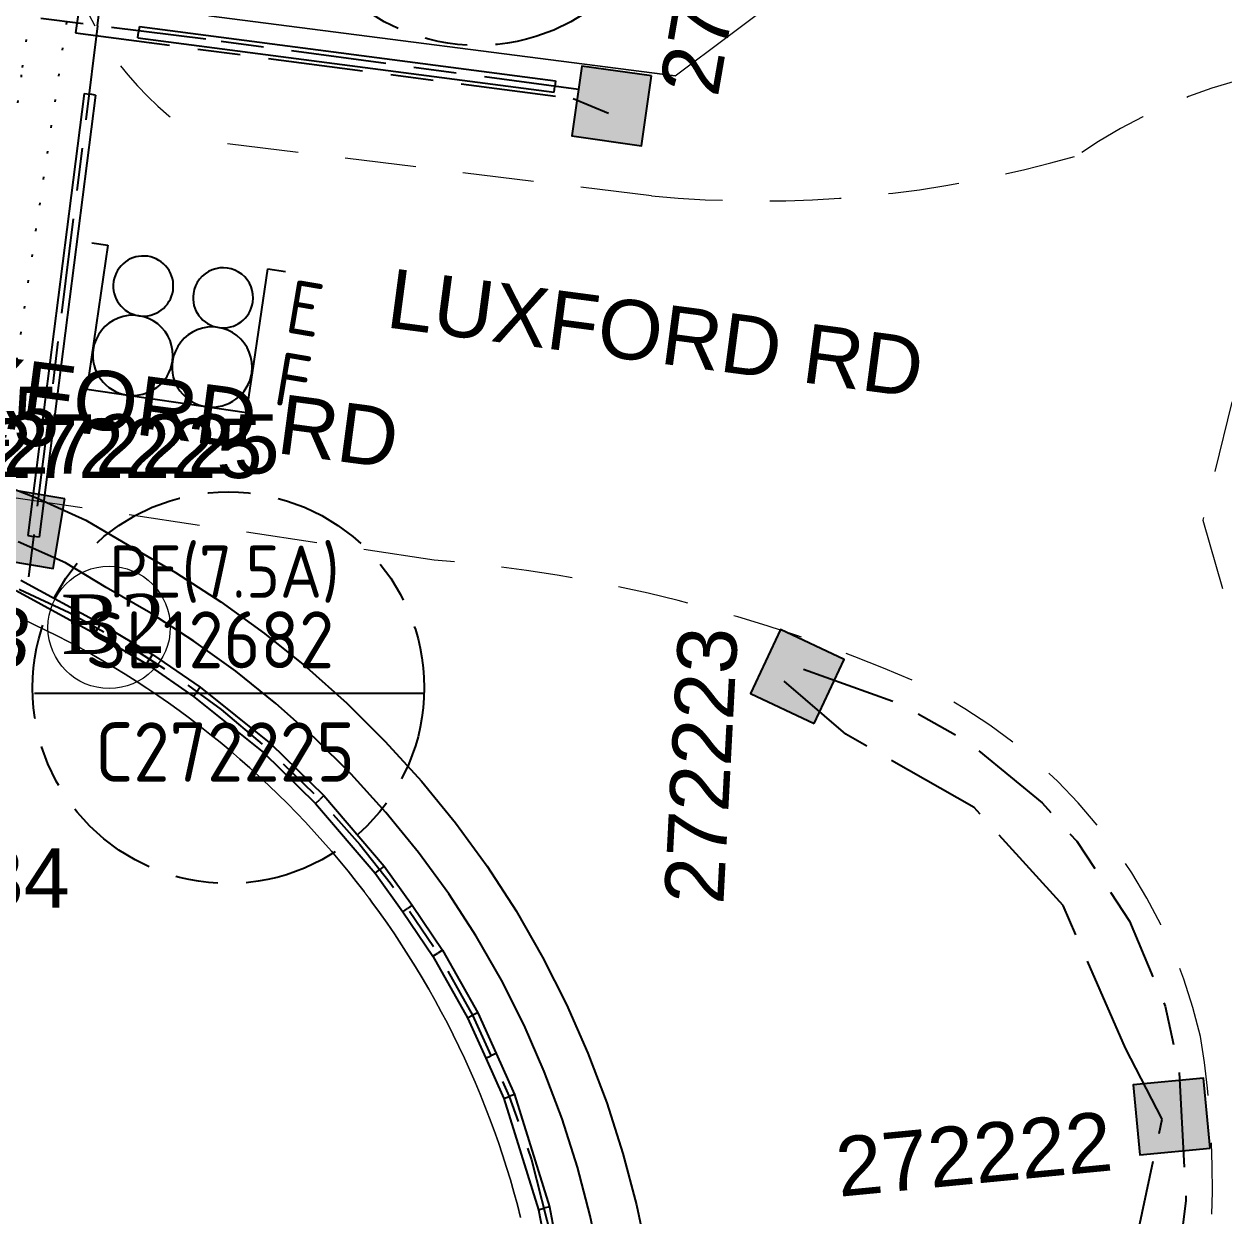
# Model space of a CAD drawing. Header units: metres. Extents: x 298351 to 299301, y 6265099 to 6266102.
# Drawn here: x 298920.9 to 298971.4, y 6265530.5 to 6265580.7 of the extents above; entities that cross this region are included whole.
import ezdxf
from ezdxf.enums import TextEntityAlignment as Align

# ---------------------------------------------------------------- set-up
doc = ezdxf.new("R2010")
doc.units = ezdxf.units.M
for name, pattern in [('Cable Exist UG', [8.2, 4, -1.2, 1.8, -1.2]), ('Cable Remove', [2, 0, -2]), ('Dash', [5, 3, -2]), ('IECLCHAINA', [8.2, 4, -1.2, 1.8, -1.2])]:
    doc.linetypes.add(name, pattern=pattern)
doc.layers.get('0').update_dxf_attribs({"color": 6})
for name, color, linetype, lineweight in [('Cadastre Developer_SP_EXT', 9, 'Continuous', 5), ('Cadastre Land Parcels_SP_EXT', 9, 'Continuous', 5), ('Cadastre Roads_SP_EXT', 9, 'Continuous', 5)]:
    doc.layers.add(name, color=color, linetype=linetype, lineweight=lineweight)
for name, color, linetype in [('Equip_LV_EXT', 7, 'Continuous'), ('Equip_SL_EXT', 7, 'Continuous'), ('Equip_SP_EXT', 7, 'Continuous'), ('Mains_HV_EXT', 7, 'Continuous'), ('Mains_LV_EXT', 7, 'Continuous'), ('Mains_SL_EXT', 7, 'Continuous'), ('Notes_HV_MISC', 7, 'Continuous'), ('Notes_LV_MISC', 7, 'Continuous'), ('NOTES_SL_EXT', 7, 'Continuous'), ('Notes_SL_MISC', 7, 'Continuous'), ('Notes_SP_EXT', 7, 'Continuous'), ('Notes_SP_MISC', 7, 'Continuous'), ('SupportsUG_SP_LV_SL_EXT', 7, 'Continuous'), ('Trench_SP_NEW', 2, 'Continuous'), ('UG_Details_SP_MISC', 7, 'Continuous')]:
    doc.layers.add(name, color=color, linetype=linetype)
doc.layers.add('Features_HIDE', color=1, linetype='Continuous', plot=False)
doc.layers.get('0').freeze()
doc.layers.get('Features_HIDE').off()
doc.styles.add('COLUMN_LABEL', font='arial.ttf')
doc.styles.add('iecISOCP', font='isocp.shx')
doc.styles.add('iecNAME', font='times.ttf')
doc.styles.add('iecRoadName', font='arial.ttf', dxfattribs={"height": 3.5})
doc.styles.add('IESYMBOL1', font='isocp.shx')
doc.styles.add('POLE_LABEL', font='arial.ttf')
doc.styles.add('SLCP_LABEL', font='arial.ttf', dxfattribs={"height": 3.5})
doc.styles.get("Standard").update_dxf_attribs({"font": 'arial.ttf'})

# ---------------------------------------------------------------- blocks, each defined once
blk = doc.blocks.new('COLUMN_EXT')
blk.add_hatch(color=256).paths.add_polyline_path([(-1.485, 1.485), (-1.485, -1.485), (1.485, -1.485), (1.485, 1.485)])
blk.add_lwpolyline([(-1.485, -1.485), (1.485, -1.485), (1.485, 1.485), (-1.485, 1.485)], close=True)
for tag, height, style, flags, p in [('ASSET_NUM', 2.5, 'COLUMN_LABEL', 8, (2, 2)), ('STRUCTURE_PLANT_NUMBER', 0.2, 'POLE_LABEL', 9, (1.813, 0.031)), ('STREET_CODE', 0.2, 'COLUMN_LABEL', 9, (1.813, -0.2))]:
    blk.add_attdef(tag, text='', height=height, dxfattribs=dict(style=style, flags=flags)).set_placement(p, align=Align.MIDDLE_LEFT)
at = {"flags": 9}
for tag, p in [('OWNED_BY', (1.813, -0.6)), ('COLUMN_TYPE', (1.813, -0.4)), ('STATE', (1.813, -0.8)), ('USAGE', (1.813, -1)), ('STREETNAME', (1.813, -1.6)), ('LEGEND', (1.813, -1.2)), ('LOCATION', (1.813, -1.4)), ('SUBURB', (1.813, -1.8)), ('NOTES', (1.813, -2))]:
    blk.add_attdef(tag, text='', height=0.2, dxfattribs=at).set_placement(p, align=Align.MIDDLE_LEFT)
at = {"flags": 1}
blk.add_attdef('Z', (1.813, -2.351), '', height=0.2, dxfattribs=at)
blk = doc.blocks.new('SLCP_ZELL_EXT')
blk.add_wipeout([(-0.236, 7.5), (-0.706, 7.47), (-1.174, 7.411), (-1.637, 7.323), (-2.093, 7.206), (-2.542, 7.06), (-2.98, 6.887), (-3.407, 6.686), (-3.82, 6.459), (-4.218, 6.206), (-4.599, 5.929), (-4.962, 5.629), (-5.306, 5.306), (-5.629, 4.962), (-5.929, 4.599), (-6.206, 4.218), (-6.459, 3.82), (-6.686, 3.407), (-6.887, 2.98), (-7.06, 2.542), (-7.206, 2.093), (-7.323, 1.637), (-7.411, 1.174), (-7.47, 0.706), (-7.5, 0.236), (-7.5, -0.236), (-7.47, -0.706), (-7.411, -1.174), (-7.323, -1.637), (-7.206, -2.093), (-7.06, -2.542), (-6.887, -2.98), (-6.686, -3.407), (-6.459, -3.82), (-6.206, -4.218), (-5.929, -4.599), (-5.629, -4.962), (-5.306, -5.306), (-4.962, -5.629), (-4.599, -5.929), (-4.218, -6.206), (-3.82, -6.459), (-3.407, -6.686), (-2.98, -6.887), (-2.542, -7.06), (-2.093, -7.206), (-1.637, -7.323), (-1.174, -7.411), (-0.706, -7.47), (-0.236, -7.5), (0.236, -7.5), (0.706, -7.47), (1.174, -7.411), (1.637, -7.323), (2.093, -7.206), (2.542, -7.06), (2.98, -6.887), (3.407, -6.686), (3.82, -6.459), (4.218, -6.206), (4.599, -5.929), (4.962, -5.629), (5.306, -5.306), (5.629, -4.962), (5.929, -4.599), (6.206, -4.218), (6.459, -3.82), (6.686, -3.407), (6.887, -2.98), (7.06, -2.542), (7.206, -2.093), (7.323, -1.637), (7.411, -1.174), (7.47, -0.706), (7.5, -0.236), (7.5, 0.236), (7.47, 0.706), (7.411, 1.174), (7.323, 1.637), (7.206, 2.093), (7.06, 2.542), (6.887, 2.98), (6.686, 3.407), (6.459, 3.82), (6.206, 4.218), (5.929, 4.599), (5.629, 4.962), (5.306, 5.306), (4.962, 5.629), (4.599, 5.929), (4.218, 6.206), (3.82, 6.459), (3.407, 6.686), (2.98, 6.887), (2.542, 7.06), (2.093, 7.206), (1.637, 7.323), (1.174, 7.411), (0.706, 7.47), (0.236, 7.5)])
at = {"linetype": 'Dash', "lineweight": 40, "ltscale": 0.7}
for p, q in [((0, 4.109), (0, -4.109)), ((-4.109, 0), (4.109, 0))]:
    blk.add_line(p, q, dxfattribs=at)
blk.add_circle((0, 0), 4.109, dxfattribs=at)
at = {"lineweight": 40, "style": 'IESYMBOL1'}
for s, p in [('P', (-1.604, 0)), ('Z', (1.702, 0)), ('60', (-1.612, -3.312))]:
    blk.add_text(s, height=2, dxfattribs=at).set_placement(p, align=Align.BOTTOM_CENTER)
at = {"style": 'SLCP_LABEL'}
for tag, height, flags, p in [('ASSET_NUM', 2.5, 8, (2, 2)), ('STREET_CODE', 0.2, 9, (0, -0.2))]:
    blk.add_attdef(tag, text='', height=height, dxfattribs=dict(at, flags=flags)).set_placement(p, align=Align.MIDDLE_LEFT)
at = {"flags": 1}
blk.add_attdef('Z', (0, 0), '', height=0.2, dxfattribs=at)
at = {"flags": 9}
for tag, p in [('CONSTRUCTED_VOLTAGE', (0, -0.4)), ('CONTROL_TYPE', (0, -0.6)), ('OPERATING_VOLTAGE', (0, -1)), ('NO_PHASES', (0, -0.8)), ('ORIENTATION', (0, -1.2)), ('OWNED_BY', (0, -1.4)), ('USAGE', (0, -1.6)), ('STATE', (0, -2)), ('LOCATION', (0, -1.8)), ('NOTES', (0, -2.2))]:
    blk.add_attdef(tag, text='', height=0.2, dxfattribs=at).set_placement(p, align=Align.MIDDLE_LEFT)
blk = doc.blocks.new('d221')
at = {"layer": 'Notes_SP_EXT', "color": 1}
for p, q in [((298834.428, 6265877.275), (298834.888, 6265877.275)), ((298834.889, 6265877.275), (298834.879, 6265873.193)), ((298839.421, 6265874.31), (298839.426, 6265877.263)), ((298839.428, 6265877.263), (298839.928, 6265877.262)), ((298839.419, 6265873.185), (298839.421, 6265874.31)), ((298834.879, 6265873.193), (298839.419, 6265873.185))]:
    blk.add_line(p, q, dxfattribs=at)
for points in [[(298835.193, 6265876.285, 1), (298836.881, 6265876.282, 1)], [(298837.458, 6265876.28, 1), (298839.146, 6265876.277, 1)], [(298834.901, 6265874.317, 1), (298837.151, 6265874.313, 1)], [(298837.151, 6265874.313, 1), (298839.401, 6265874.309, 1)]]:
    blk.add_lwpolyline(points, format="xyb", close=True, dxfattribs=at)
at = {"layer": 'Notes_SP_MISC', "linetype": 'Continuous', "char_height": 1.5, "width": 1.93709, "attachment_point": 5, "rotation": 358.6592, "style": 'iecISOCP'}
for s, insert in [('E', (298840.623, 6265876.311)), ('F', (298840.59, 6265874.254))]:
    blk.add_mtext(s, dxfattribs=dict(at, insert=insert))
blk = doc.blocks.new('PILLAR_NEW')
for tag, height, flags, p in [('ASSET_NUM', 2.5, 8, (2, 4)), ('STREET_CODE', 0.2, 9, (1.5, 2)), ('OWNED_BY', 0.2, 9, (1.5, 1.8)), ('OPERATED_BY', 0.2, 9, (1.5, 1.6))]:
    blk.add_attdef(tag, text='', height=height, dxfattribs=dict(flags=flags)).set_placement(p, align=Align.MIDDLE_LEFT)
blk.add_wipeout([(-2.475, 0.99), (2.475, 0.99), (2.475, -0.99), (-2.475, -0.99)])
at = {"lineweight": -3}
blk.add_lwpolyline([(-2.475, 0.99), (2.475, 0.99), (2.475, -0.99), (-2.475, -0.99)], close=True, dxfattribs=at)
for tag, flags, p in [('STATE', 9, (1.5, 1.2)), ('SUPPORT_TYPE', 9, (1.5, 1)), ('MAINTAINED_BY', 9, (1.5, 1.4)), ('USAGE', 9, (1.5, 0.8)), ('LEGEND', 9, (1.5, 0.6)), ('SUBURB', 9, (1.5, 0.2)), ('STREETNAME', 9, (1.5, 0)), ('PARENT', 9, (1.5, 0.4)), ('Z', 1, (1.5, -0.6)), ('LOCATION', 9, (1.5, -0.2)), ('NOTES', 9, (1.5, -0.4))]:
    blk.add_attdef(tag, text='', height=0.2, dxfattribs=dict(flags=flags)).set_placement(p, align=Align.MIDDLE_LEFT)

msp = doc.modelspace()

# ---------------------------------------------------------------- linework, layer by layer
at = {"layer": 'Cadastre Developer_SP_EXT', "linetype": 'Dash'}
for points in [[(298928.489, 6265575.754, -0.192467), (298922.749, 6265583.382)], [(298995.177, 6265570.879, 0.391903), (298965.24, 6265575.141)], [(298965.24, 6265575.141, -0.095386), (298947.315, 6265573.449)], [(298958.299, 6265553.039, 0.082047), (298938.166, 6265558.104)], [(298970.451, 6265538.03, 0.230352), (298958.299, 6265553.039)], [(298969.182, 6265520.733, 0.119492), (298970.451, 6265538.03)]]:
    msp.add_lwpolyline(points, format="xyb", dxfattribs=at)
for points in [[(298947.315, 6265573.449), (298928.489, 6265575.754)], [(298990.113, 6265560.088), (298988.715, 6265564.974), (298985.043, 6265568.5), (298980.098, 6265569.833), (298975.193, 6265568.417), (298971.772, 6265564.748), (298970.546, 6265559.791), (298971.951, 6265554.887), (298975.561, 6265551.353), (298980.566, 6265550.123), (298985.386, 6265551.528), (298988.873, 6265555.145), (298990.113, 6265560.088)], [(298938.166, 6265558.103), (298891.979, 6265564.932)]]:
    msp.add_lwpolyline(points, dxfattribs=at)
at = {"layer": 'Cadastre Land Parcels_SP_EXT', "linetype": 'Continuous'}
msp.add_lwpolyline([(298952.89, 6265581.943), (298956.976, 6265608.322), (298927.358, 6265598.737), (298925.312, 6265585.498), (298928.666, 6265581.033), (298948.311, 6265578.501), (298952.89, 6265581.943)], close=True, dxfattribs=at)
msp.add_lwpolyline([(298941.805, 6265530.413), (298941.669, 6265530.943), (298941.524, 6265531.471), (298941.372, 6265531.997), (298941.212, 6265532.521), (298941.045, 6265533.043), (298940.871, 6265533.561), (298940.689, 6265534.077), (298940.499, 6265534.591), (298940.301, 6265535.102), (298940.097, 6265535.61), (298939.885, 6265536.114), (298939.666, 6265536.616), (298939.44, 6265537.114), (298939.206, 6265537.61), (298938.966, 6265538.101), (298938.718, 6265538.589), (298938.463, 6265539.074), (298938.201, 6265539.555), (298937.932, 6265540.032), (298937.656, 6265540.504), (298937.374, 6265540.974), (298937.084, 6265541.438), (298936.789, 6265541.899), (298936.486, 6265542.355), (298936.176, 6265542.806), (298935.861, 6265543.254), (298935.538, 6265543.697), (298935.419, 6265543.857), (298935.21, 6265544.135), (298934.875, 6265544.567), (298934.534, 6265544.996), (298934.186, 6265545.419), (298933.833, 6265545.836), (298933.474, 6265546.249), (298933.108, 6265546.657), (298932.736, 6265547.059), (298932.36, 6265547.456), (298931.977, 6265547.848), (298931.588, 6265548.234), (298931.194, 6265548.613), (298930.794, 6265548.988), (298930.389, 6265549.356), (298929.979, 6265549.719), (298929.564, 6265550.076), (298929.143, 6265550.426), (298928.717, 6265550.77), (298928.287, 6265551.108), (298927.851, 6265551.44), (298927.412, 6265551.766), (298926.967, 6265552.085), (298926.518, 6265552.398), (298926.063, 6265552.703), (298925.606, 6265553.003), (298925.142, 6265553.296), (298924.676, 6265553.582), (298924.205, 6265553.862), (298923.73, 6265554.134), (298923.251, 6265554.4), (298922.769, 6265554.658), (298922.282, 6265554.909), (298921.793, 6265555.154), (298921.299, 6265555.391), (298920.802, 6265555.621)], dxfattribs=at)
at = {"layer": 'Cadastre Roads_SP_EXT', "linetype": 'Continuous'}
for points in [[(298948.311, 6265578.501), (298948.311, 6265578.501), (298928.666, 6265581.033)], [(298920.802, 6265555.621), (298921.299, 6265555.391), (298921.793, 6265555.154), (298922.282, 6265554.909), (298922.769, 6265554.658), (298923.251, 6265554.4), (298923.73, 6265554.134), (298924.205, 6265553.862), (298924.676, 6265553.582), (298925.142, 6265553.296), (298925.606, 6265553.003), (298926.063, 6265552.703), (298926.518, 6265552.398), (298926.967, 6265552.085), (298927.412, 6265551.766), (298927.852, 6265551.44), (298928.287, 6265551.108), (298928.717, 6265550.77), (298929.143, 6265550.426), (298929.564, 6265550.076), (298929.979, 6265549.719), (298930.389, 6265549.356), (298930.794, 6265548.988), (298931.194, 6265548.613), (298931.588, 6265548.234), (298931.977, 6265547.848), (298932.36, 6265547.456), (298932.736, 6265547.059), (298933.108, 6265546.657), (298933.474, 6265546.249), (298933.833, 6265545.836), (298934.186, 6265545.419), (298934.534, 6265544.996), (298934.875, 6265544.567), (298935.209, 6265544.135)], [(298935.419, 6265543.857), (298935.538, 6265543.697), (298935.861, 6265543.254), (298936.176, 6265542.806), (298936.486, 6265542.355), (298936.789, 6265541.899), (298937.084, 6265541.438), (298937.374, 6265540.974), (298937.656, 6265540.504), (298937.932, 6265540.032), (298938.201, 6265539.555), (298938.463, 6265539.074), (298938.718, 6265538.589), (298938.966, 6265538.101), (298939.206, 6265537.61), (298939.44, 6265537.114), (298939.666, 6265536.616), (298939.885, 6265536.114), (298940.097, 6265535.61), (298940.301, 6265535.102), (298940.499, 6265534.591), (298940.689, 6265534.077), (298940.871, 6265533.561), (298941.045, 6265533.043), (298941.212, 6265532.521), (298941.372, 6265531.997), (298941.524, 6265531.471), (298941.669, 6265530.943), (298941.805, 6265530.413)]]:
    msp.add_lwpolyline(points, dxfattribs=at)
at = {"layer": 'Mains_HV_EXT', "linetype": 'Cable Exist UG'}
for points in [[(298919.276, 6265561.542), (298921.404, 6265560.722), (298923.493, 6265559.787), (298925.301, 6265558.71), (298927.266, 6265557.578), (298929.173, 6265556.343), (298931.015, 6265555.011), (298932.783, 6265553.586), (298934.48, 6265552.07), (298936.097, 6265550.466), (298937.622, 6265548.785), (298939.056, 6265547.029), (298940.387, 6265545.204), (298941.609, 6265543.322), (298942.726, 6265541.378), (298943.735, 6265539.379), (298944.637, 6265537.334), (298945.431, 6265535.24), (298946.113, 6265533.109), (298946.685, 6265530.943), (298947.144, 6265528.748)], [(298945.176, 6265528.381), (298944.74, 6265530.472), (298944.198, 6265532.534), (298943.553, 6265534.563), (298942.802, 6265536.556), (298941.947, 6265538.505), (298940.992, 6265540.408), (298939.936, 6265542.256), (298938.779, 6265544.047), (298937.504, 6265545.789), (298936.125, 6265547.47), (298934.662, 6265549.078), (298933.114, 6265550.611), (298931.492, 6265552.057), (298929.801, 6265553.42), (298928.041, 6265554.692), (298926.22, 6265555.87), (298924.343, 6265556.949), (298922.627, 6265557.983), (298920.631, 6265558.876)]]:
    msp.add_lwpolyline(points, dxfattribs=at)
at = {"layer": 'Mains_LV_EXT', "linetype": 'Cable Remove', "ltscale": 0.5}
msp.add_lwpolyline([(298908.947, 6265561.546), (298915.155, 6265560.197), (298919.455, 6265558.907), (298925.517, 6265599.937)], dxfattribs=at)
at = {"layer": 'Mains_SL_EXT', "linetype": 'Cable Exist UG'}
for points in [[(298925.517, 6265599.937), (298925.786, 6265598.389), (298923.046, 6265580.313), (298944.012, 6265577.543), (298945.511, 6265576.934)], [(298968.827, 6265534.548), (298967.283, 6265537.548), (298964.658, 6265543.551), (298960.907, 6265547.684), (298955.5, 6265550.764), (298952.9, 6265553.005)], [(298962.739, 6265511.643), (298965.197, 6265518.427), (298966.815, 6265524.045), (298967.618, 6265528.867), (298968.827, 6265534.548)]]:
    msp.add_lwpolyline(points, dxfattribs=at)
at = {"layer": 'Notes_SL_MISC', "color": 7, "linetype": 'IECLCHAINA'}
msp.add_circle((298939.992, 6265588.034), 8.25, dxfattribs=at)
at = {"layer": 'UG_Details_SP_MISC'}
for p, q in [((298925.743, 6265580.577), (298925.712, 6265580.339)), ((298925.743, 6265580.577), (298943.279, 6265578.295)), ((298925.681, 6265580.101), (298925.712, 6265580.339)), ((298925.681, 6265580.101), (298943.217, 6265577.82)), ((298943.217, 6265577.82), (298943.248, 6265578.057)), ((298943.279, 6265578.295), (298943.248, 6265578.057)), ((298923.412, 6265577.754), (298921.046, 6265559.134)), ((298923.888, 6265577.693), (298921.522, 6265559.073)), ((298923.412, 6265577.754), (298923.65, 6265577.723)), ((298923.888, 6265577.693), (298923.65, 6265577.723)), ((298921.046, 6265559.134), (298921.284, 6265559.103)), ((298921.522, 6265559.073), (298921.284, 6265559.103)), ((298923.87, 6265555.013), (298923.989, 6265555.222)), ((298924.107, 6265555.431), (298923.989, 6265555.222)), ((298924.107, 6265555.431), (298926.297, 6265554.132)), ((298923.87, 6265555.013), (298926.038, 6265553.727)), ((298926.038, 6265553.727), (298926.168, 6265553.929)), ((298926.038, 6265553.727), (298928.018, 6265552.362)), ((298926.297, 6265554.132), (298926.168, 6265553.929)), ((298926.297, 6265554.132), (298928.305, 6265552.747)), ((298928.305, 6265552.747), (298928.162, 6265552.555)), ((298928.305, 6265552.747), (298931.283, 6265550.356)), ((298928.018, 6265552.362), (298928.162, 6265552.555)), ((298928.018, 6265552.362), (298930.965, 6265549.996)), ((298930.965, 6265549.996), (298931.124, 6265550.176)), ((298931.283, 6265550.356), (298931.124, 6265550.176)), ((298931.283, 6265550.356), (298933.518, 6265548.183)), ((298930.965, 6265549.996), (298933.168, 6265547.855)), ((298933.518, 6265548.183), (298933.343, 6265548.019)), ((298933.518, 6265548.183), (298936.057, 6265545.211)), ((298933.168, 6265547.855), (298933.343, 6265548.019)), ((298933.168, 6265547.855), (298935.679, 6265544.915)), ((298936.057, 6265545.211), (298935.868, 6265545.063)), ((298936.057, 6265545.211), (298937.236, 6265543.564)), ((298935.679, 6265544.915), (298935.868, 6265545.063)), ((298935.679, 6265544.915), (298936.842, 6265543.29)), ((298936.842, 6265543.29), (298937.039, 6265543.427)), ((298936.842, 6265543.29), (298938.108, 6265541.424)), ((298937.236, 6265543.564), (298937.039, 6265543.427)), ((298937.236, 6265543.564), (298938.517, 6265541.676)), ((298938.517, 6265541.676), (298938.312, 6265541.55)), ((298938.517, 6265541.676), (298939.996, 6265539.036)), ((298938.108, 6265541.424), (298938.312, 6265541.55)), ((298938.108, 6265541.424), (298939.567, 6265538.819)), ((298939.996, 6265539.036), (298939.781, 6265538.927)), ((298939.996, 6265539.036), (298940.771, 6265537.317)), ((298939.567, 6265538.819), (298939.781, 6265538.927)), ((298939.567, 6265538.819), (298940.334, 6265537.119)), ((298940.334, 6265537.119), (298940.553, 6265537.218)), ((298940.334, 6265537.119), (298941.099, 6265535.424)), ((298940.771, 6265537.317), (298940.553, 6265537.218)), ((298940.771, 6265537.317), (298941.549, 6265535.594)), ((298941.099, 6265535.424), (298941.324, 6265535.509)), ((298941.549, 6265535.594), (298941.324, 6265535.509)), ((298941.549, 6265535.594), (298943.018, 6265530.855)), ((298941.099, 6265535.424), (298942.552, 6265530.738)), ((298942.552, 6265530.738), (298942.785, 6265530.797)), ((298942.552, 6265530.738), (298943.368, 6265526.512)), ((298943.018, 6265530.855), (298942.785, 6265530.797)), ((298943.018, 6265530.855), (298943.845, 6265526.578))]:
    msp.add_line(p, q, dxfattribs=at)
at = {"layer": 'UG_Details_SP_MISC', "color": 7, "linetype": 'Cable Exist UG', "flags": 128}
for points in [[(298923.979, 6265580.613), (298926.271, 6265598.904), (298929.538, 6265620.051), (298932.213, 6265637.365), (298932.926, 6265641.985), (298935.136, 6265656.287), (298936.254, 6265663.525), (298939.009, 6265681.345), (298939.388, 6265684.17), (298939.797, 6265688.276), (298940.009, 6265692.391), (298940.033, 6265695.905), (298939.927, 6265699.437), (298939.657, 6265702.964)], [(298928.54, 6265580.041), (298902.509, 6265583.303)], [(298923.979, 6265580.613), (298921.018, 6265556.98)], [(298944.247, 6265577.925), (298928.533, 6265580.042)], [(298953.719, 6265553.508), (298957.839, 6265552.036), (298960.712, 6265550.403), (298963.778, 6265547.872), (298965.232, 6265546.259), (298967.458, 6265542.895), (298968.957, 6265539.316), (298969.54, 6265536.655), (298969.834, 6265531.125), (298968.915, 6265523.896), (298968.122, 6265521.025), (298966.452, 6265514.98), (298965.108, 6265511.592)]]:
    msp.add_lwpolyline(points, dxfattribs=at)

# ---------------------------------------------------------------- block references
at = {"layer": 'Equip_SP_EXT'}
ref = msp.add_blockref('COLUMN_EXT', (298911.065, 6265560.609), dxfattribs=dict(at, rotation=170.6460157139361))
ref.add_attrib('ASSET_NUM', '272225', dxfattribs={"layer": '0', "height": 2.5, "style": 'COLUMN_LABEL'}).set_placement((298910.712, 6265565.407), align=Align.TOP_LEFT)
at = {"layer": 'Features_HIDE', "color": 7, "linetype": 'Cable Exist UG', "xscale": 1.5, "yscale": 1.5, "zscale": 1.5, "rotation": 351.7253634725749}
msp.add_blockref('d221', (-1497321.602, -2970887.422), dxfattribs=at)
at = {"layer": 'SupportsUG_SP_LV_SL_EXT'}
ref = msp.add_blockref('COLUMN_EXT', (298945.641, 6265577.236), dxfattribs=dict(at, rotation=171.8867149722844))
ref.add_attrib('ASSET_NUM', '272224', dxfattribs={"layer": '0', "height": 2.5, "rotation": 80.1374, "style": 'COLUMN_LABEL'}).set_placement((298947.641, 6265577.986), align=Align.TOP_LEFT)
ref = msp.add_blockref('COLUMN_EXT', (298953.458, 6265553.2), dxfattribs=dict(at, rotation=64.82367727455058))
ref.add_attrib('ASSET_NUM', '272223', dxfattribs={"layer": '0', "height": 2.5, "rotation": 86.9942, "style": 'COLUMN_LABEL'}).set_placement((298948.458, 6265555.334), align=Align.TOP_RIGHT)
ref = msp.add_blockref('COLUMN_EXT', (298969.232, 6265534.663), dxfattribs=dict(at, rotation=95.42655218198432))
ref.add_attrib('ASSET_NUM', '272222', dxfattribs={"layer": '0', "height": 2.5, "rotation": 5.5352, "style": 'COLUMN_LABEL'}).set_placement((298966.577, 6265534.891), align=Align.TOP_RIGHT)

# ---------------------------------------------------------------- texts
at = {"layer": 'Cadastre Roads_SP_EXT', "color": 1}
msp.add_text('LUXFORD RD', height=2.5, rotation=352.4758, dxfattribs=at).set_placement((298936.074, 6265567.916))
at = {"layer": 'Notes_HV_MISC', "color": 1}
msp.add_text('LUXFORD RD', height=2.5, rotation=352.4758, dxfattribs=at).set_placement((298913.961, 6265564.93))
at = {"layer": 'NOTES_SL_EXT', "insert": (298924.475, 6265558.717), "char_height": 2.2, "width": 5.05471, "attachment_point": 1, "style": 'iecRoadName'}
msp.add_mtext('{\\Fisocp|c0;PE(7.5A)}', dxfattribs=at)
at = {"layer": 'Notes_SL_MISC', "width": 13.64263, "attachment_point": 1, "style": 'iecRoadName'}
for s, insert, char_height in [('{\\Fisocp|c0;SL12682}', (298923.474, 6265555.944), 2.4), ('{\\Fisocp|c0;C272225}', (298923.872, 6265551.268), 2.5)]:
    msp.add_mtext(s, dxfattribs=dict(at, insert=insert, char_height=char_height))

# ---------------------------------------------------------------- next in the draw order: block references
at = {"layer": 'Mains_SL_EXT', "linetype": 'Cable Remove', "ltscale": 0.5}
ref = msp.add_blockref('SLCP_ZELL_EXT', (298911.705, 6265548.658), dxfattribs=at)
ref.add_attrib('ASSET_NUM', '1334', dxfattribs={"layer": '0', "height": 2.5, "style": 'SLCP_LABEL'}).set_placement((298922.81, 6265545.959), align=Align.TOP_RIGHT)

# ---------------------------------------------------------------- next in the draw order: linework, layer by layer
msp.add_lwpolyline([(298912.012, 6265552.836), (298917.892, 6265559.203), (298919.869, 6265571.912), (298920.824, 6265578.848), (298923.525, 6265598.294), (298925.517, 6265599.937)], dxfattribs=at)
at = {"layer": 'Notes_LV_MISC', "lineweight": 0}
msp.add_circle((298924.468, 6265555.268), 2.577, dxfattribs=at)
at = {"layer": 'Notes_SL_MISC', "color": 7, "linetype": 'Continuous'}
msp.add_line((298921.318, 6265552.503), (298937.691, 6265552.503), dxfattribs=at)
at = {"layer": 'UG_Details_SP_MISC'}
for p, q in [((298920.745, 6265557.26), (298924.107, 6265555.431)), ((298920.553, 6265556.819), (298923.87, 6265555.013))]:
    msp.add_line(p, q, dxfattribs=at)
at = {"layer": 'UG_Details_SP_MISC', "color": 7, "linetype": 'Cable Exist UG', "flags": 128}
msp.add_lwpolyline([(298904.76, 6265560.478), (298907.115, 6265560.352), (298910.248, 6265559.769), (298914.058, 6265559.075), (298916.245, 6265558.495), (298918.123, 6265557.886), (298919.956, 6265557.184), (298920.704, 6265556.869), (298922.783, 6265555.889), (298925.195, 6265554.554), (298927.141, 6265553.304), (298929.182, 6265551.805), (298931.124, 6265550.176), (298933.343, 6265548.019), (298935.03, 6265546.125), (298936.307, 6265544.507), (298938.312, 6265541.55), (298939.781, 6265538.927), (298941.324, 6265535.509), (298942.266, 6265532.84), (298943.303, 6265528.754), (298943.91, 6265524.336), (298944.032, 6265521.469), (298943.827, 6265517.265), (298943.424, 6265514.354), (298943.326, 6265513.647)], dxfattribs=at)

# ---------------------------------------------------------------- next in the draw order: texts
at = {"layer": 'Notes_LV_MISC', "style": 'iecNAME'}
msp.add_text('B2', height=2.5, rotation=0.5671, dxfattribs=at).set_placement((298922.455, 6265554.145))

# ---------------------------------------------------------------- next in the draw order: block references
at = {"layer": 'Trench_SP_NEW'}
ref = msp.add_blockref('PILLAR_NEW', (298906.005, 6265560.209), dxfattribs=dict(at, rotation=352.3766858814128))
ref.add_attrib('ASSET_NUM', "'S'152663", dxfattribs={"height": 2.5, "rotation": 352.3767}).set_placement((298905.988, 6265556.763), align=Align.MIDDLE_LEFT)

# ---------------------------------------------------------------- next in the draw order: linework, layer by layer
at = {"layer": 'Notes_SL_MISC', "color": 7, "linetype": 'IECLCHAINA'}
msp.add_circle((298929.491, 6265552.725), 8.25, dxfattribs=at)

# ---------------------------------------------------------------- next in the draw order: block references
at = {"layer": 'Equip_LV_EXT'}
ref = msp.add_blockref('COLUMN_EXT', (298920.891, 6265559.461), dxfattribs=dict(at, rotation=170.6460157139361))
ref.add_attrib('ASSET_NUM', '272225', dxfattribs={"layer": '0', "height": 2.5, "style": 'COLUMN_LABEL'}).set_placement((298919.994, 6265564.245), align=Align.TOP_LEFT)
at = {"layer": 'Equip_SL_EXT'}
ref = msp.add_blockref('COLUMN_EXT', (298917.795, 6265559.258), dxfattribs=dict(at, rotation=170.6460157139361))
ref.add_attrib('ASSET_NUM', '272225', dxfattribs={"layer": '0', "height": 2.5, "style": 'COLUMN_LABEL'}).set_placement((298919.275, 6265564.058), align=Align.TOP_LEFT)

doc.saveas('drawing.dxf')
